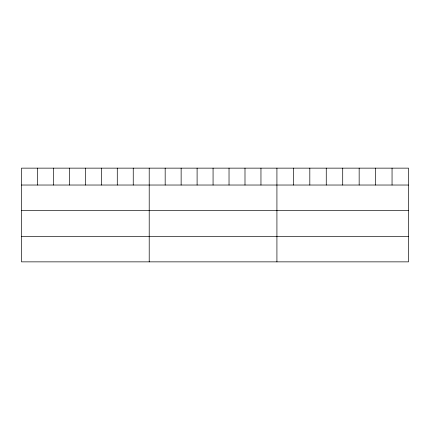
<?xml version="1.0" encoding="UTF-8"?>
<svg xmlns="http://www.w3.org/2000/svg" width="430" height="430" viewBox="0 0 430 430"><rect width="100%" height="100%" fill="white"/><g stroke="black" fill="none" stroke-linecap="round" stroke-linejoin="round"><path stroke-width="0.64" d="M408.5 185.029L408.5 261.859L21.5 261.859L21.5 168.141L408.5 168.141L408.5 185.029L21.5 185.029M21.5 210.383L408.5 210.383M21.5 236.505L408.5 236.505M392.052 168.141L392.052 185.029M375.605 168.141L375.605 185.029M359.158 168.141L359.158 185.029M342.71 168.141L342.71 185.029M326.262 168.141L326.262 185.029M309.815 168.141L309.815 185.029M293.367 168.141L293.367 185.029M276.92 168.141L276.92 261.859M260.956 168.141L260.956 185.029M244.993 168.141L244.993 185.029M229.029 168.141L229.029 185.029M213.065 168.141L213.065 185.029M197.101 168.141L197.101 185.029M181.137 168.141L181.137 185.029M165.174 168.141L165.174 185.029M149.21 168.141L149.21 261.859M133.246 168.141L133.246 185.029M117.282 168.141L117.282 185.029M101.319 168.141L101.319 185.029M85.355 168.141L85.355 185.029M69.391 168.141L69.391 185.029M53.428 168.141L53.428 185.029M37.464 168.141L37.464 185.029"/></g></svg>
